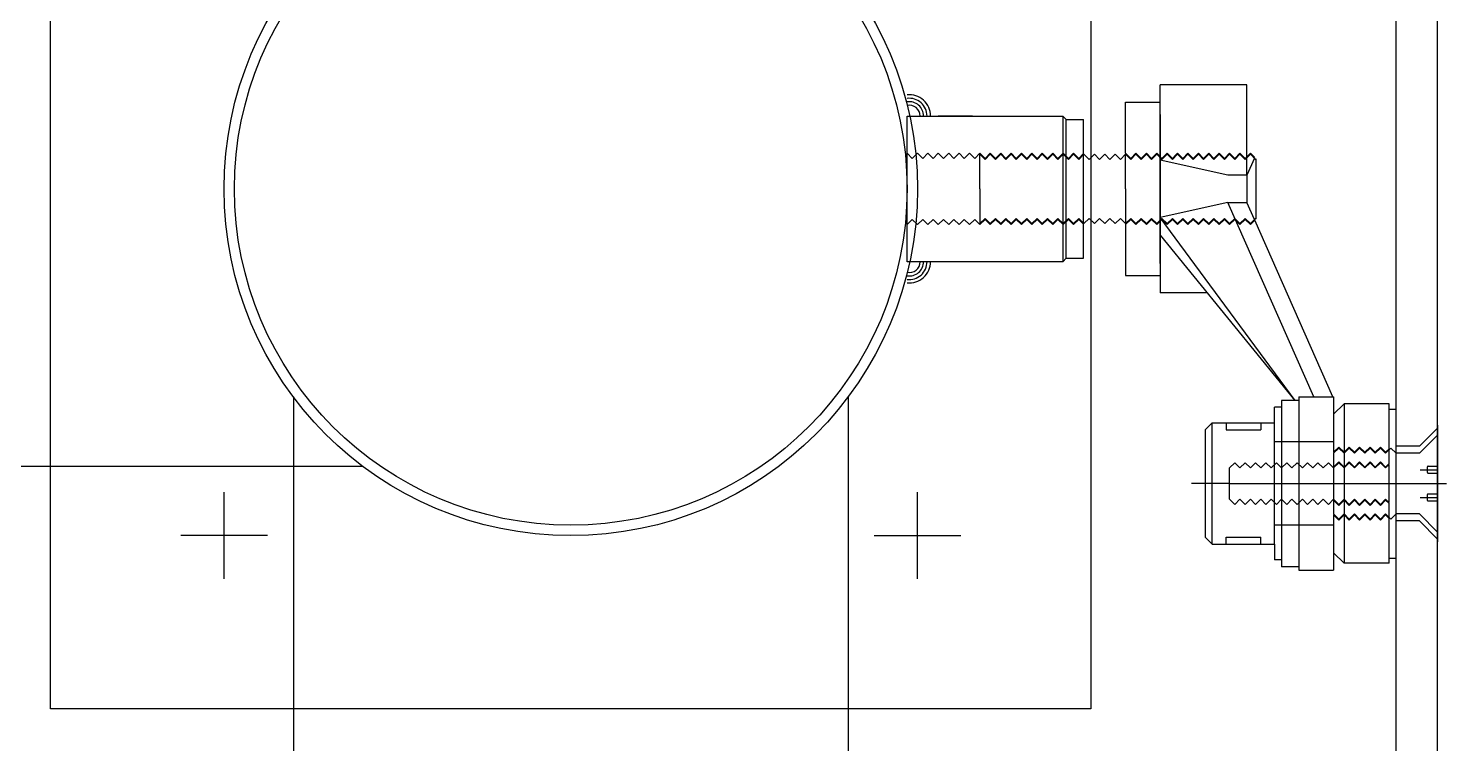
# Model space of a CAD drawing. Header units: millimetres. Extents: x -7614 to 421357, y 85218 to 341757.
# Drawn here: x 154663.9 to 155073, y 219766.7 to 219973 of the extents above; entities that cross this region are included whole.
import ezdxf

# ---------------------------------------------------------------- set-up
doc = ezdxf.new("R2010")
doc.units = ezdxf.units.MM
doc.header["$LTSCALE"] = 600
doc.header["$MEASUREMENT"] = 0
doc.linetypes.add('CENTER1', pattern=[8, 6, -1, 0, -1])
doc.linetypes.add('DASH_2', pattern=[34, 30, -1.5, 1, -1.5])
doc.layers.add('e-plan', color=9, linetype='CONTINUOUS')

msp = doc.modelspace()

# ---------------------------------------------------------------- linework, layer by layer
at = {"layer": 'e-plan'}
for p, q in [((155058.36, 219118.72), (155058.36, 220152.72)), ((155070.36, 219118.72), (155070.36, 220152.72)), ((154670.36, 219776.72), (154670.36, 220076.72)), ((154970.36, 220076.72), (154970.36, 219776.72)), ((154917.36, 219905.72), (154917.36, 219947.72)), ((154740.36, 219866.72), (154740.36, 219366.72)), ((154900.36, 219866.72), (154900.36, 219366.72)), ((152490.36, 219846.72), (154760.36, 219846.72)), ((154720.36, 219814.22), (154720.36, 219839.22)), ((154920.36, 219814.22), (154920.36, 219839.22)), ((154732.86, 219826.72), (154707.86, 219826.72)), ((154907.86, 219826.72), (154932.86, 219826.72)), ((154970.36, 219776.72), (154670.36, 219776.72))]:
    msp.add_line(p, q, dxfattribs=at)
at = {"layer": 'e-plan', "linetype": 'Continuous'}
for p, q in [((154990.36, 219926.72), (154990.36, 219956.72)), ((155015.36, 219956.72), (154990.36, 219956.72)), ((155015.36, 219930.63), (155015.36, 219956.72)), ((154980.36, 219937), (154980.36, 219951.72)), ((154917.36, 219947.72), (154962.24, 219947.72)), ((154936.24, 219947.72), (154926.29, 219947.72)), ((154963.24, 219946.72), (154962.24, 219947.72)), ((154962.24, 219947.72), (154962.24, 219905.72)), ((154963.24, 219946.72), (154968.24, 219946.72)), ((154963.24, 219906.72), (154963.24, 219946.72)), ((154968.24, 219936.88), (154968.24, 219946.72)), ((154990.36, 219948.22), (154990.36, 219926.72)), ((154990.36, 219948.22), (154990.36, 219926.72)), ((154968.24, 219916.83), (154968.24, 219936.6)), ((154980.36, 219926.72), (154980.36, 219936.72)), ((155009.89, 219930.65), (154990.36, 219934.97)), ((155017.53, 219935.55), (155015.36, 219930.63)), ((155018.04, 219918.04), (155018.05, 219935.4)), ((155015.36, 219930.65), (155009.89, 219930.65)), ((155015.36, 219930.63), (155015.36, 219922.78)), ((154980.36, 219926.72), (154980.36, 219916.72)), ((154990.36, 219926.72), (154990.36, 219896.72)), ((154990.36, 219905.22), (154990.36, 219926.72)), ((154990.36, 219926.72), (154990.36, 219905.22)), ((155009.89, 219922.78), (154990.36, 219918.45)), ((155034.66, 219866.72), (155009.89, 219922.78)), ((155009.89, 219922.78), (155015.36, 219922.78)), ((155017.53, 219917.88), (155015.36, 219922.78)), ((154968.24, 219906.72), (154968.24, 219916.55)), ((155029.29, 219865.72), (154990.36, 219918.45)), ((155040.13, 219866.72), (155017.61, 219917.69)), ((154980.36, 219916.43), (154980.36, 219901.72)), ((154990.36, 219913.4), (155029.18, 219865.72)), ((154962.24, 219905.72), (154917.36, 219905.72)), ((154926.6, 219905.72), (154917.36, 219905.72)), ((154962.24, 219905.72), (154963.24, 219906.72)), ((154963.24, 219906.72), (154968.24, 219906.72)), ((155003.94, 219896.72), (154990.36, 219896.72)), ((155025.36, 219863.72), (155023.36, 219863.72)), ((155030.36, 219865.72), (155025.36, 219865.72)), ((155025.36, 219865.72), (155025.36, 219817.72)), ((155030.36, 219866.73), (155030.36, 219816.73)), ((155030.36, 219866.73), (155040.36, 219866.73)), ((155040.36, 219866.73), (155040.36, 219850.75)), ((155043.36, 219864.72), (155043.36, 219832.97)), ((155056.36, 219864.72), (155043.36, 219864.72)), ((155056.36, 219863.22), (155056.36, 219864.72)), ((155056.36, 219863.22), (155058.36, 219863.22)), ((155056.36, 219851.75), (155056.36, 219863.22)), ((155005.36, 219859.22), (155003.36, 219857.22)), ((155003.36, 219857.22), (155003.36, 219826.22)), ((155005.36, 219859.22), (155023.36, 219859.22)), ((155009.36, 219857.22), (155019.36, 219857.22)), ((155065.11, 219852.47), (155070.36, 219857.72)), ((155070.36, 219858.55), (155070.36, 219824.88)), ((155056.36, 219847.5), (155056.36, 219851.47)), ((155065.11, 219852.47), (155058.36, 219852.47)), ((155040.36, 219850.47), (155040.36, 219846.5)), ((155056.36, 219836.22), (155056.36, 219847.22)), ((155065.11, 219850.47), (155058.36, 219850.47)), ((155040.36, 219846.22), (155040.36, 219832.97)), ((155067.36, 219846.42), (155067.36, 219845.02)), ((155056.36, 219831.97), (155056.36, 219835.93)), ((155067.36, 219838.42), (155067.36, 219837.02)), ((155040.36, 219832.68), (155040.36, 219816.73)), ((155043.36, 219832.97), (155043.36, 219818.72)), ((155056.36, 219818.72), (155056.36, 219831.68)), ((155065.11, 219832.97), (155058.36, 219832.97)), ((155065.11, 219830.97), (155058.36, 219830.97)), ((155065.11, 219830.97), (155070.36, 219825.72)), ((155003.36, 219826.22), (155005.36, 219824.22)), ((155005.36, 219824.22), (155023.36, 219824.22)), ((155009.36, 219826.22), (155019.36, 219826.22)), ((155025.36, 219819.72), (155023.36, 219819.72)), ((155056.36, 219818.72), (155043.36, 219818.72)), ((155056.36, 219820.22), (155058.36, 219820.22)), ((155030.36, 219817.72), (155025.36, 219817.72)), ((155030.36, 219816.73), (155040.36, 219816.73))]:
    msp.add_line(p, q, dxfattribs=at)
at = {"layer": 'e-plan', "linetype": 'DASH_2'}
for p, q in [((154980.36, 219951.72), (154990.36, 219951.72)), ((154980.36, 219901.72), (154990.36, 219901.72)), ((155040.36, 219853.72), (155023.36, 219853.72)), ((155040.36, 219829.72), (155023.36, 219829.72))]:
    msp.add_line(p, q, dxfattribs=at)
at = {"layer": 'e-plan', "linetype": 'CENTER1'}
for p, q in [((154918.86, 219935.5), (154917.36, 219937)), ((154920.36, 219937), (154918.86, 219935.5)), ((154921.86, 219935.5), (154920.36, 219937)), ((154923.36, 219937), (154921.86, 219935.5)), ((154924.86, 219935.5), (154923.36, 219937)), ((154926.36, 219937), (154924.86, 219935.5)), ((154927.86, 219935.5), (154926.36, 219937)), ((154929.36, 219937), (154927.86, 219935.5)), ((154930.86, 219935.5), (154929.36, 219937)), ((154932.36, 219937), (154930.86, 219935.5)), ((154933.86, 219935.5), (154932.36, 219937)), ((154935.36, 219937), (154933.86, 219935.5)), ((154936.86, 219935.5), (154935.36, 219937)), ((154938.36, 219937), (154936.86, 219935.5)), ((154938.36, 219937), (154939.86, 219935.5)), ((154939.86, 219935.5), (154941.36, 219937)), ((154941.36, 219937), (154942.86, 219935.5)), ((154942.86, 219935.5), (154944.36, 219937)), ((154944.36, 219937), (154945.86, 219935.5)), ((154945.86, 219935.5), (154947.36, 219937)), ((154947.36, 219937), (154948.86, 219935.5)), ((154948.86, 219935.5), (154950.36, 219937)), ((154950.36, 219937), (154951.86, 219935.5)), ((154951.86, 219935.5), (154953.36, 219937)), ((154953.36, 219937), (154954.86, 219935.5)), ((154954.86, 219935.5), (154956.36, 219937)), ((154956.36, 219937), (154957.86, 219935.5)), ((154957.86, 219935.5), (154959.36, 219937)), ((154959.36, 219937), (154960.86, 219935.5)), ((154960.86, 219935.5), (154962.36, 219937)), ((154962.36, 219937), (154963.86, 219935.5)), ((154963.86, 219935.5), (154965.36, 219937)), ((154965.36, 219937), (154966.86, 219935.5)), ((154980.36, 219937), (154981.86, 219935.5)), ((154981.86, 219935.5), (154983.36, 219937)), ((154983.36, 219937), (154984.86, 219935.5)), ((154984.86, 219935.5), (154986.36, 219937)), ((154986.36, 219937), (154987.86, 219935.5)), ((154987.86, 219935.5), (154989.36, 219937)), ((154989.36, 219937), (154990.86, 219935.5)), ((154990.86, 219935.5), (154992.36, 219937)), ((154992.36, 219937), (154993.86, 219935.5)), ((154993.86, 219935.5), (154995.36, 219937)), ((154995.36, 219937), (154996.86, 219935.5)), ((154996.86, 219935.5), (154998.36, 219937)), ((154998.36, 219937), (154999.86, 219935.5)), ((154999.86, 219935.5), (155001.36, 219937)), ((155001.36, 219937), (155002.86, 219935.5)), ((155002.86, 219935.5), (155004.36, 219937)), ((155004.36, 219937), (155005.86, 219935.5)), ((155005.86, 219935.5), (155007.36, 219937)), ((155007.36, 219937), (155008.86, 219935.5)), ((155008.86, 219935.5), (155010.36, 219937)), ((155010.36, 219937), (155011.86, 219935.5)), ((155011.86, 219935.5), (155013.36, 219937)), ((155013.36, 219937), (155014.86, 219935.5)), ((155014.86, 219935.5), (155016.36, 219937)), ((155016.36, 219937), (155017.62, 219935.74)), ((154938.36, 219936.72), (154939.86, 219935.22)), ((154938.36, 219926.72), (154938.36, 219936.72)), ((154939.86, 219935.22), (154941.36, 219936.72)), ((154941.36, 219936.72), (154942.86, 219935.22)), ((154942.86, 219935.22), (154944.36, 219936.72)), ((154944.36, 219936.72), (154945.86, 219935.22)), ((154945.86, 219935.22), (154947.36, 219936.72)), ((154947.36, 219936.72), (154948.86, 219935.22)), ((154948.86, 219935.22), (154950.36, 219936.72)), ((154950.36, 219936.72), (154951.86, 219935.22)), ((154951.86, 219935.22), (154953.36, 219936.72)), ((154953.36, 219936.72), (154954.86, 219935.22)), ((154954.86, 219935.22), (154956.36, 219936.72)), ((154956.36, 219936.72), (154957.86, 219935.22)), ((154957.86, 219935.22), (154959.36, 219936.72)), ((154959.36, 219936.72), (154960.86, 219935.22)), ((154960.86, 219935.22), (154962.36, 219936.72)), ((154962.36, 219936.72), (154963.86, 219935.22)), ((154963.86, 219935.22), (154965.36, 219936.72)), ((154965.36, 219936.72), (154966.86, 219935.22)), ((154966.86, 219935.5), (154968.24, 219936.88)), ((154966.86, 219935.22), (154968.36, 219936.72)), ((154966.86, 219935.22), (154968.36, 219936.72)), ((154968.36, 219936.72), (154969.86, 219935.22)), ((154968.36, 219936.72), (154969.86, 219935.22)), ((154969.86, 219935.22), (154971.36, 219936.72)), ((154969.86, 219935.22), (154971.36, 219936.72)), ((154971.36, 219936.72), (154972.86, 219935.22)), ((154971.36, 219936.72), (154972.86, 219935.22)), ((154972.86, 219935.22), (154974.36, 219936.72)), ((154972.86, 219935.22), (154974.36, 219936.72)), ((154974.36, 219936.72), (154975.86, 219935.22)), ((154974.36, 219936.72), (154975.86, 219935.22)), ((154975.86, 219935.22), (154977.36, 219936.72)), ((154975.86, 219935.22), (154977.36, 219936.72)), ((154977.36, 219936.72), (154978.86, 219935.22)), ((154977.36, 219936.72), (154978.86, 219935.22)), ((154977.36, 219936.72), (154978.86, 219935.22)), ((154978.86, 219935.22), (154980.36, 219936.72)), ((154978.86, 219935.22), (154980.36, 219936.72)), ((154978.86, 219935.22), (154980.36, 219936.72)), ((154980.36, 219936.72), (154981.86, 219935.22)), ((154980.36, 219936.72), (154981.86, 219935.22)), ((154980.36, 219936.72), (154981.86, 219935.22)), ((154981.86, 219935.22), (154983.36, 219936.72)), ((154981.86, 219935.22), (154982.86, 219936.22)), ((154981.86, 219935.22), (154982.86, 219936.22)), ((154983.36, 219936.72), (154984.86, 219935.22)), ((154984.86, 219935.22), (154986.36, 219936.72)), ((154986.36, 219936.72), (154987.86, 219935.22)), ((154987.86, 219935.22), (154989.36, 219936.72)), ((154989.36, 219936.72), (154990.86, 219935.22)), ((154990.86, 219935.22), (154992.36, 219936.72)), ((154992.36, 219936.72), (154993.86, 219935.22)), ((154993.86, 219935.22), (154995.36, 219936.72)), ((154993.86, 219935.5), (154994.86, 219936.5)), ((154995.36, 219936.72), (154996.86, 219935.22)), ((154996.86, 219935.22), (154998.36, 219936.72)), ((154998.36, 219936.72), (154999.86, 219935.22)), ((154999.86, 219935.22), (155001.36, 219936.72)), ((155001.36, 219936.72), (155002.86, 219935.22)), ((155002.86, 219935.22), (155004.36, 219936.72)), ((155004.36, 219936.72), (155005.86, 219935.22)), ((155005.86, 219935.22), (155007.36, 219936.72)), ((155005.86, 219935.22), (155007.36, 219936.72)), ((155007.36, 219936.72), (155008.86, 219935.22)), ((155007.36, 219936.72), (155008.86, 219935.22)), ((155008.86, 219935.22), (155010.36, 219936.72)), ((155008.86, 219935.22), (155010.36, 219936.72)), ((155010.36, 219936.72), (155011.86, 219935.22)), ((155010.36, 219936.72), (155011.86, 219935.22)), ((155011.86, 219935.22), (155013.36, 219936.72)), ((155011.86, 219935.22), (155013.36, 219936.72)), ((155013.36, 219936.72), (155014.86, 219935.22)), ((155013.36, 219936.72), (155014.86, 219935.22)), ((155014.86, 219935.22), (155016.36, 219936.72)), ((155014.86, 219935.22), (155016.36, 219936.72)), ((155016.36, 219936.72), (155017.86, 219935.22)), ((155016.36, 219936.72), (155017.86, 219935.22)), ((155017.86, 219935.22), (155018.05, 219935.4)), ((155017.86, 219935.22), (155018.05, 219935.4)), ((154938.36, 219926.72), (154938.36, 219916.72)), ((154918.86, 219917.93), (154917.36, 219916.43)), ((154920.36, 219916.43), (154918.86, 219917.93)), ((154921.86, 219917.93), (154920.36, 219916.43)), ((154923.36, 219916.43), (154921.86, 219917.93)), ((154924.86, 219917.93), (154923.36, 219916.43)), ((154926.36, 219916.43), (154924.86, 219917.93)), ((154927.86, 219917.93), (154926.36, 219916.43)), ((154929.36, 219916.43), (154927.86, 219917.93)), ((154930.86, 219917.93), (154929.36, 219916.43)), ((154932.36, 219916.43), (154930.86, 219917.93)), ((154933.86, 219917.93), (154932.36, 219916.43)), ((154935.36, 219916.43), (154933.86, 219917.93)), ((154936.86, 219917.93), (154935.36, 219916.43)), ((154938.36, 219916.43), (154936.86, 219917.93)), ((154938.36, 219916.72), (154939.86, 219918.22)), ((154938.36, 219916.72), (154939.86, 219918.22)), ((154938.36, 219916.43), (154939.86, 219917.93)), ((154939.86, 219918.22), (154941.36, 219916.72)), ((154939.86, 219918.22), (154941.36, 219916.72)), ((154939.86, 219917.93), (154941.36, 219916.43)), ((154941.36, 219916.72), (154942.86, 219918.22)), ((154941.36, 219916.72), (154942.86, 219918.22)), ((154941.36, 219916.43), (154942.86, 219917.93)), ((154942.86, 219918.22), (154944.36, 219916.72)), ((154942.86, 219918.22), (154944.36, 219916.72)), ((154942.86, 219917.93), (154944.36, 219916.43)), ((154944.36, 219916.72), (154945.86, 219918.22)), ((154944.36, 219916.72), (154945.86, 219918.22)), ((154944.36, 219916.43), (154945.86, 219917.93)), ((154945.86, 219918.22), (154947.36, 219916.72)), ((154945.86, 219918.22), (154947.36, 219916.72)), ((154945.86, 219917.93), (154947.36, 219916.43)), ((154947.36, 219916.72), (154948.86, 219918.22)), ((154947.36, 219916.72), (154948.86, 219918.22)), ((154947.36, 219916.43), (154948.86, 219917.93)), ((154948.86, 219918.22), (154950.36, 219916.72)), ((154948.86, 219918.22), (154950.36, 219916.72)), ((154948.86, 219917.93), (154950.36, 219916.43)), ((154950.36, 219916.72), (154951.86, 219918.22)), ((154950.36, 219916.72), (154951.86, 219918.22)), ((154950.36, 219916.43), (154951.86, 219917.93)), ((154951.86, 219918.22), (154953.36, 219916.72)), ((154951.86, 219918.22), (154953.36, 219916.72)), ((154951.86, 219917.93), (154953.36, 219916.43)), ((154953.36, 219916.72), (154954.86, 219918.22)), ((154953.36, 219916.72), (154954.86, 219918.22)), ((154953.36, 219916.43), (154954.86, 219917.93)), ((154954.86, 219918.22), (154956.36, 219916.72)), ((154954.86, 219918.22), (154956.36, 219916.72)), ((154954.86, 219917.93), (154956.36, 219916.43)), ((154956.36, 219916.72), (154957.86, 219918.22)), ((154956.36, 219916.72), (154957.86, 219918.22)), ((154956.36, 219916.43), (154957.86, 219917.93)), ((154957.86, 219918.22), (154959.36, 219916.72)), ((154957.86, 219918.22), (154959.36, 219916.72)), ((154957.86, 219917.93), (154959.36, 219916.43)), ((154959.36, 219916.72), (154960.86, 219918.22)), ((154959.36, 219916.72), (154960.86, 219918.22)), ((154959.36, 219916.43), (154960.86, 219917.93)), ((154960.86, 219918.22), (154962.36, 219916.72)), ((154960.86, 219918.22), (154962.36, 219916.72)), ((154960.86, 219917.93), (154962.36, 219916.43)), ((154962.36, 219916.72), (154963.86, 219918.22)), ((154962.36, 219916.72), (154963.86, 219918.22)), ((154962.36, 219916.43), (154963.86, 219917.93)), ((154963.86, 219918.22), (154965.36, 219916.72)), ((154963.86, 219918.22), (154965.36, 219916.72)), ((154963.86, 219917.93), (154965.36, 219916.43)), ((154965.36, 219916.72), (154966.86, 219918.22)), ((154965.36, 219916.72), (154966.86, 219918.22)), ((154965.36, 219916.43), (154966.86, 219917.93)), ((154966.86, 219918.22), (154968.36, 219916.72)), ((154966.86, 219918.22), (154968.36, 219916.72)), ((154966.86, 219918.22), (154968.36, 219916.72)), ((154966.86, 219918.22), (154968.36, 219916.72)), ((154966.86, 219917.93), (154968.24, 219916.55)), ((154968.36, 219916.72), (154969.86, 219918.22)), ((154968.36, 219916.72), (154969.86, 219918.22)), ((154968.36, 219916.72), (154969.86, 219918.22)), ((154968.36, 219916.72), (154969.86, 219918.22)), ((154969.86, 219918.22), (154971.36, 219916.72)), ((154969.86, 219918.22), (154971.36, 219916.72)), ((154969.86, 219918.22), (154971.36, 219916.72)), ((154969.86, 219918.22), (154971.36, 219916.72)), ((154971.36, 219916.72), (154972.86, 219918.22)), ((154971.36, 219916.72), (154972.86, 219918.22)), ((154971.36, 219916.72), (154972.86, 219918.22)), ((154971.36, 219916.72), (154972.86, 219918.22)), ((154972.86, 219918.22), (154974.36, 219916.72)), ((154972.86, 219918.22), (154974.36, 219916.72)), ((154972.86, 219918.22), (154974.36, 219916.72)), ((154972.86, 219918.22), (154974.36, 219916.72)), ((154974.36, 219916.72), (154975.86, 219918.22)), ((154974.36, 219916.72), (154975.86, 219918.22)), ((154974.36, 219916.72), (154975.86, 219918.22)), ((154974.36, 219916.72), (154975.86, 219918.22)), ((154975.86, 219918.22), (154977.36, 219916.72)), ((154975.86, 219918.22), (154977.36, 219916.72)), ((154975.86, 219918.22), (154977.36, 219916.72)), ((154975.86, 219918.22), (154977.36, 219916.72)), ((154977.36, 219916.72), (154978.86, 219918.22)), ((154977.36, 219916.72), (154978.86, 219918.22)), ((154977.36, 219916.72), (154978.86, 219918.22)), ((154977.36, 219916.72), (154978.86, 219918.22)), ((154977.36, 219916.72), (154978.86, 219918.22)), ((154977.36, 219916.72), (154978.86, 219918.22)), ((154978.86, 219918.22), (154980.36, 219916.72)), ((154978.86, 219918.22), (154980.36, 219916.72)), ((154978.86, 219918.22), (154980.36, 219916.72)), ((154978.86, 219918.22), (154980.36, 219916.72)), ((154978.86, 219918.22), (154980.36, 219916.72)), ((154978.86, 219918.22), (154980.36, 219916.72)), ((154980.36, 219916.72), (154981.86, 219918.22)), ((154980.36, 219916.72), (154981.86, 219918.22)), ((154980.36, 219916.72), (154981.86, 219918.22)), ((154980.36, 219916.72), (154981.86, 219918.22)), ((154980.36, 219916.72), (154981.86, 219918.22)), ((154980.36, 219916.72), (154981.86, 219918.22)), ((154980.36, 219916.72), (154981.86, 219918.22)), ((154980.36, 219916.72), (154981.86, 219918.22)), ((154980.36, 219916.72), (154981.86, 219918.22)), ((154980.36, 219916.43), (154981.86, 219917.93)), ((154980.36, 219916.43), (154981.86, 219917.93)), ((154980.36, 219916.43), (154981.86, 219917.93)), ((154981.86, 219918.22), (154983.36, 219916.72)), ((154981.86, 219918.22), (154982.86, 219917.22)), ((154981.86, 219918.22), (154982.86, 219917.22)), ((154981.86, 219918.22), (154982.86, 219917.22)), ((154981.86, 219918.22), (154982.86, 219917.22)), ((154981.86, 219917.93), (154983.36, 219916.43)), ((154983.36, 219916.72), (154984.86, 219918.22)), ((154983.36, 219916.43), (154984.86, 219917.93)), ((154984.86, 219918.22), (154986.36, 219916.72)), ((154984.86, 219917.93), (154986.36, 219916.43)), ((154986.36, 219916.72), (154987.86, 219918.22)), ((154986.36, 219916.43), (154987.86, 219917.93)), ((154987.86, 219918.22), (154989.36, 219916.72)), ((154987.86, 219917.93), (154989.36, 219916.43)), ((154989.36, 219916.72), (154990.86, 219918.22)), ((154989.36, 219916.43), (154990.86, 219917.93)), ((154990.86, 219918.22), (154992.36, 219916.72)), ((154990.86, 219917.93), (154992.36, 219916.43)), ((154992.36, 219916.72), (154993.86, 219918.22)), ((154992.36, 219916.43), (154993.86, 219917.93)), ((154993.86, 219918.22), (154995.36, 219916.72)), ((154993.86, 219917.93), (154995.36, 219916.43)), ((154993.86, 219917.93), (154994.86, 219916.93)), ((154995.36, 219916.72), (154996.86, 219918.22)), ((154995.36, 219916.43), (154996.86, 219917.93)), ((154996.86, 219918.22), (154998.36, 219916.72)), ((154996.86, 219917.93), (154998.36, 219916.43)), ((154998.36, 219916.72), (154999.86, 219918.22)), ((154998.36, 219916.43), (154999.86, 219917.93)), ((154999.86, 219918.22), (155001.36, 219916.72)), ((154999.86, 219917.93), (155001.36, 219916.43)), ((155001.36, 219916.72), (155002.86, 219918.22)), ((155001.36, 219916.43), (155002.86, 219917.93)), ((155002.86, 219918.22), (155004.36, 219916.72)), ((155002.86, 219917.93), (155004.36, 219916.43)), ((155004.36, 219916.72), (155005.86, 219918.22)), ((155004.36, 219916.43), (155005.86, 219917.93)), ((155005.86, 219918.22), (155007.36, 219916.72)), ((155005.86, 219918.22), (155007.36, 219916.72)), ((155005.86, 219917.93), (155007.36, 219916.43)), ((155007.36, 219916.72), (155008.86, 219918.22)), ((155007.36, 219916.72), (155008.86, 219918.22)), ((155007.36, 219916.43), (155008.86, 219917.93)), ((155008.86, 219918.22), (155010.36, 219916.72)), ((155008.86, 219918.22), (155010.36, 219916.72)), ((155008.86, 219917.93), (155010.36, 219916.43)), ((155010.36, 219916.72), (155011.86, 219918.22)), ((155010.36, 219916.72), (155011.86, 219918.22)), ((155010.36, 219916.43), (155011.86, 219917.93)), ((155011.86, 219918.22), (155013.36, 219916.72)), ((155011.86, 219918.22), (155013.36, 219916.72)), ((155011.86, 219917.93), (155013.36, 219916.43)), ((155013.36, 219916.72), (155014.86, 219918.22)), ((155013.36, 219916.72), (155014.86, 219918.22)), ((155013.36, 219916.43), (155014.86, 219917.93)), ((155014.86, 219918.22), (155016.36, 219916.72)), ((155014.86, 219918.22), (155016.36, 219916.72)), ((155014.86, 219917.93), (155016.36, 219916.43)), ((155016.36, 219916.72), (155017.86, 219918.22)), ((155016.36, 219916.72), (155017.86, 219918.22)), ((155016.36, 219916.43), (155017.62, 219917.69)), ((155017.86, 219918.22), (155018.05, 219918.03)), ((155017.86, 219918.22), (155018.05, 219918.03)), ((155023.36, 219861.86), (155023.36, 219863.72)), ((155043.36, 219864.72), (155040.36, 219861.72)), ((155023.36, 219824.22), (155023.36, 219861.86)), ((155005.36, 219824.22), (155005.36, 219859.22)), ((155009.36, 219859.22), (155009.36, 219857.22)), ((155019.36, 219859.22), (155019.36, 219857.22)), ((155070.36, 219855.72), (155065.11, 219850.47)), ((155040.36, 219850.75), (155041.86, 219852.25)), ((155040.36, 219850.47), (155041.86, 219851.97)), ((155040.36, 219850.47), (155041.86, 219851.97)), ((155041.86, 219852.25), (155043.36, 219850.75)), ((155041.86, 219851.97), (155043.36, 219850.47)), ((155041.86, 219851.97), (155043.36, 219850.47)), ((155043.36, 219850.75), (155044.86, 219852.25)), ((155043.36, 219850.47), (155044.86, 219851.97)), ((155043.36, 219850.47), (155044.86, 219851.97)), ((155044.86, 219852.25), (155046.36, 219850.75)), ((155044.86, 219851.97), (155046.36, 219850.47)), ((155044.86, 219851.97), (155046.36, 219850.47)), ((155046.36, 219850.75), (155047.86, 219852.25)), ((155046.36, 219850.47), (155047.86, 219851.97)), ((155046.36, 219850.47), (155047.86, 219851.97)), ((155047.86, 219852.25), (155049.36, 219850.75)), ((155047.86, 219851.97), (155049.36, 219850.47)), ((155047.86, 219851.97), (155049.36, 219850.47)), ((155049.36, 219850.75), (155050.86, 219852.25)), ((155049.36, 219850.47), (155050.86, 219851.97)), ((155049.36, 219850.47), (155050.86, 219851.97)), ((155050.86, 219852.25), (155052.36, 219850.75)), ((155050.86, 219851.97), (155052.36, 219850.47)), ((155050.86, 219851.97), (155052.36, 219850.47)), ((155052.36, 219850.75), (155053.86, 219852.25)), ((155052.36, 219850.47), (155053.86, 219851.97)), ((155052.36, 219850.47), (155053.86, 219851.97)), ((155053.86, 219852.25), (155055.36, 219850.75)), ((155053.86, 219851.97), (155055.36, 219850.47)), ((155053.86, 219851.97), (155055.36, 219850.47)), ((155055.36, 219850.47), (155056.86, 219851.97)), ((155055.36, 219850.47), (155056.86, 219851.97)), ((155055.36, 219850.75), (155056.36, 219851.75)), ((155056.86, 219851.97), (155058.36, 219850.47)), ((155010.36, 219846.22), (155011.86, 219847.72)), ((155011.86, 219847.72), (155013.36, 219846.22)), ((155013.36, 219846.22), (155014.86, 219847.72)), ((155014.86, 219847.72), (155016.36, 219846.22)), ((155016.36, 219846.22), (155017.86, 219847.72)), ((155017.86, 219847.72), (155019.36, 219846.22)), ((155019.36, 219846.22), (155020.86, 219847.72)), ((155020.86, 219847.72), (155022.36, 219846.22)), ((155022.36, 219846.22), (155023.86, 219847.72)), ((155023.86, 219847.72), (155025.36, 219846.22)), ((155025.36, 219846.22), (155026.86, 219847.72)), ((155026.86, 219847.72), (155028.36, 219846.22)), ((155028.36, 219846.22), (155029.86, 219847.72)), ((155029.86, 219847.72), (155031.36, 219846.22)), ((155031.36, 219846.22), (155032.86, 219847.72)), ((155032.86, 219847.72), (155034.36, 219846.22)), ((155034.36, 219846.22), (155035.86, 219847.72)), ((155035.86, 219847.72), (155037.36, 219846.22)), ((155037.36, 219846.22), (155038.86, 219847.72)), ((155038.86, 219847.72), (155040.36, 219846.22)), ((155040.36, 219846.5), (155041.86, 219848)), ((155040.36, 219846.22), (155041.86, 219847.72)), ((155040.36, 219846.22), (155041.86, 219847.72)), ((155040.36, 219846.22), (155041.86, 219847.72)), ((155041.86, 219848), (155043.36, 219846.5)), ((155041.86, 219847.72), (155043.36, 219846.22)), ((155041.86, 219847.72), (155043.36, 219846.22)), ((155041.86, 219847.72), (155043.36, 219846.22)), ((155043.36, 219846.5), (155044.86, 219848)), ((155043.36, 219846.22), (155044.86, 219847.72)), ((155043.36, 219846.22), (155044.86, 219847.72)), ((155043.36, 219846.22), (155044.86, 219847.72)), ((155044.86, 219848), (155046.36, 219846.5)), ((155044.86, 219847.72), (155046.36, 219846.22)), ((155044.86, 219847.72), (155046.36, 219846.22)), ((155044.86, 219847.72), (155046.36, 219846.22)), ((155046.36, 219846.5), (155047.86, 219848)), ((155046.36, 219846.22), (155047.86, 219847.72)), ((155046.36, 219846.22), (155047.86, 219847.72)), ((155046.36, 219846.22), (155047.86, 219847.72)), ((155047.86, 219848), (155049.36, 219846.5)), ((155047.86, 219847.72), (155049.36, 219846.22)), ((155047.86, 219847.72), (155049.36, 219846.22)), ((155047.86, 219847.72), (155049.36, 219846.22)), ((155049.36, 219846.5), (155050.86, 219848)), ((155049.36, 219846.22), (155050.86, 219847.72)), ((155049.36, 219846.22), (155050.86, 219847.72)), ((155049.36, 219846.22), (155050.86, 219847.72)), ((155050.86, 219848), (155052.36, 219846.5)), ((155050.86, 219847.72), (155052.36, 219846.22)), ((155050.86, 219847.72), (155052.36, 219846.22)), ((155050.86, 219847.72), (155052.36, 219846.22)), ((155052.36, 219846.5), (155053.86, 219848)), ((155052.36, 219846.22), (155053.86, 219847.72)), ((155052.36, 219846.22), (155053.86, 219847.72)), ((155052.36, 219846.22), (155053.86, 219847.72)), ((155053.86, 219848), (155055.36, 219846.5)), ((155053.86, 219847.72), (155055.36, 219846.22)), ((155053.86, 219847.72), (155055.36, 219846.22)), ((155053.86, 219847.72), (155055.36, 219846.22)), ((155055.36, 219846.5), (155056.36, 219847.5)), ((155055.36, 219846.22), (155056.36, 219847.22)), ((155055.36, 219846.22), (155056.36, 219847.22)), ((155055.36, 219846.22), (155056.36, 219847.22)), ((155010.36, 219837.22), (155010.36, 219846.22)), ((155065.36, 219845.72), (155070.36, 219845.72)), ((155067.66, 219846.72), (155070.36, 219846.72)), ((155067.66, 219844.72), (155070.36, 219844.72)), ((155010.36, 219841.72), (154999.35, 219841.72)), ((155010.36, 219841.72), (155072.96, 219841.72)), ((155010.36, 219837.22), (155011.86, 219835.72)), ((155011.86, 219835.72), (155013.36, 219837.22)), ((155013.36, 219837.22), (155014.86, 219835.72)), ((155014.86, 219835.72), (155016.36, 219837.22)), ((155016.36, 219837.22), (155017.86, 219835.72)), ((155017.86, 219835.72), (155019.36, 219837.22)), ((155019.36, 219837.22), (155020.86, 219835.72)), ((155020.86, 219835.72), (155022.36, 219837.22)), ((155022.36, 219837.22), (155023.86, 219835.72)), ((155023.86, 219835.72), (155025.36, 219837.22)), ((155025.36, 219837.22), (155026.86, 219835.72)), ((155026.86, 219835.72), (155028.36, 219837.22)), ((155028.36, 219837.22), (155029.86, 219835.72)), ((155029.86, 219835.72), (155031.36, 219837.22)), ((155031.36, 219837.22), (155032.86, 219835.72)), ((155032.86, 219835.72), (155034.36, 219837.22)), ((155034.36, 219837.22), (155035.86, 219835.72)), ((155035.86, 219835.72), (155037.36, 219837.22)), ((155037.36, 219837.22), (155038.86, 219835.72)), ((155038.86, 219835.72), (155040.36, 219837.22)), ((155040.36, 219837.22), (155041.86, 219835.72)), ((155040.36, 219837.22), (155041.86, 219835.72)), ((155040.36, 219836.93), (155041.86, 219835.43)), ((155041.86, 219835.72), (155043.36, 219837.22)), ((155041.86, 219835.72), (155043.36, 219837.22)), ((155041.86, 219835.43), (155043.36, 219836.93)), ((155043.36, 219837.22), (155044.86, 219835.72)), ((155043.36, 219837.22), (155044.86, 219835.72)), ((155043.36, 219836.93), (155044.86, 219835.43)), ((155044.86, 219835.72), (155046.36, 219837.22)), ((155044.86, 219835.72), (155046.36, 219837.22)), ((155044.86, 219835.43), (155046.36, 219836.93)), ((155046.36, 219837.22), (155047.86, 219835.72)), ((155046.36, 219837.22), (155047.86, 219835.72)), ((155046.36, 219836.93), (155047.86, 219835.43)), ((155047.86, 219835.72), (155049.36, 219837.22)), ((155047.86, 219835.72), (155049.36, 219837.22)), ((155047.86, 219835.43), (155049.36, 219836.93)), ((155049.36, 219837.22), (155050.86, 219835.72)), ((155049.36, 219837.22), (155050.86, 219835.72)), ((155049.36, 219836.93), (155050.86, 219835.43)), ((155050.86, 219835.72), (155052.36, 219837.22)), ((155050.86, 219835.72), (155052.36, 219837.22)), ((155050.86, 219835.43), (155052.36, 219836.93)), ((155052.36, 219837.22), (155053.86, 219835.72)), ((155052.36, 219837.22), (155053.86, 219835.72)), ((155052.36, 219836.93), (155053.86, 219835.43)), ((155053.86, 219835.72), (155055.36, 219837.22)), ((155053.86, 219835.72), (155055.36, 219837.22)), ((155053.86, 219835.43), (155055.36, 219836.93)), ((155055.36, 219837.22), (155056.36, 219836.22)), ((155055.36, 219837.22), (155056.36, 219836.22)), ((155055.36, 219836.93), (155056.36, 219835.93)), ((155065.36, 219837.72), (155070.36, 219837.72)), ((155067.66, 219838.72), (155070.36, 219838.72)), ((155067.66, 219836.72), (155070.36, 219836.72)), ((155040.36, 219832.97), (155041.86, 219831.47)), ((155040.36, 219832.68), (155041.86, 219831.18)), ((155041.86, 219831.47), (155043.36, 219832.97)), ((155041.86, 219831.18), (155043.36, 219832.68)), ((155043.36, 219832.97), (155044.86, 219831.47)), ((155043.36, 219832.68), (155044.86, 219831.18)), ((155044.86, 219831.47), (155046.36, 219832.97)), ((155044.86, 219831.18), (155046.36, 219832.68)), ((155046.36, 219832.97), (155047.86, 219831.47)), ((155046.36, 219832.68), (155047.86, 219831.18)), ((155047.86, 219831.47), (155049.36, 219832.97)), ((155047.86, 219831.18), (155049.36, 219832.68)), ((155049.36, 219832.97), (155050.86, 219831.47)), ((155049.36, 219832.68), (155050.86, 219831.18)), ((155050.86, 219831.47), (155052.36, 219832.97)), ((155050.86, 219831.18), (155052.36, 219832.68)), ((155052.36, 219832.97), (155053.86, 219831.47)), ((155052.36, 219832.68), (155053.86, 219831.18)), ((155053.86, 219831.47), (155055.36, 219832.97)), ((155053.86, 219831.18), (155055.36, 219832.68)), ((155055.36, 219832.97), (155056.86, 219831.47)), ((155055.36, 219832.68), (155056.36, 219831.68)), ((155056.86, 219831.47), (155058.36, 219832.97)), ((155070.36, 219827.72), (155065.11, 219832.97)), ((155009.36, 219824.22), (155009.36, 219826.22)), ((155019.36, 219824.22), (155019.36, 219826.22)), ((155023.36, 219824.22), (155023.36, 219819.72)), ((155043.36, 219818.72), (155040.36, 219821.72))]:
    msp.add_line(p, q, dxfattribs=at)
at = {"layer": 'e-plan'}
for radius in [100, 97]:
    msp.add_circle((154820.36, 219926.72), radius, dxfattribs=at)
at = {"layer": 'e-plan', "linetype": 'Continuous'}
for centre, radius, start, end in [((154918, 219947.74), 6.11, 359.8114, 96.0131), ((154918, 219947.74), 5.11, 359.8114, 97.1953), ((154918, 219947.74), 4.11, 359.8114, 98.9587), ((154918, 219947.74), 3.11, 359.8114, 101.8754), ((154918, 219905.7), 6.11, 263.9869, 0.1886), ((154918, 219905.7), 5.11, 262.8047, 0.1886), ((154918, 219905.7), 3.11, 258.1246, 0.1886), ((154918, 219905.7), 4.11, 261.0413, 0.1886)]:
    msp.add_arc(centre, radius, start, end, dxfattribs=at)
at = {"layer": 'e-plan', "linetype": 'CENTER1'}
for centre, start, end in [((155067.66, 219846.42), 90, 180), ((155067.66, 219845.02), 180, 270), ((155067.66, 219838.42), 90, 180), ((155067.66, 219837.02), 180, 270)]:
    msp.add_arc(centre, 0.3, start, end, dxfattribs=at)

doc.saveas('drawing.dxf')
